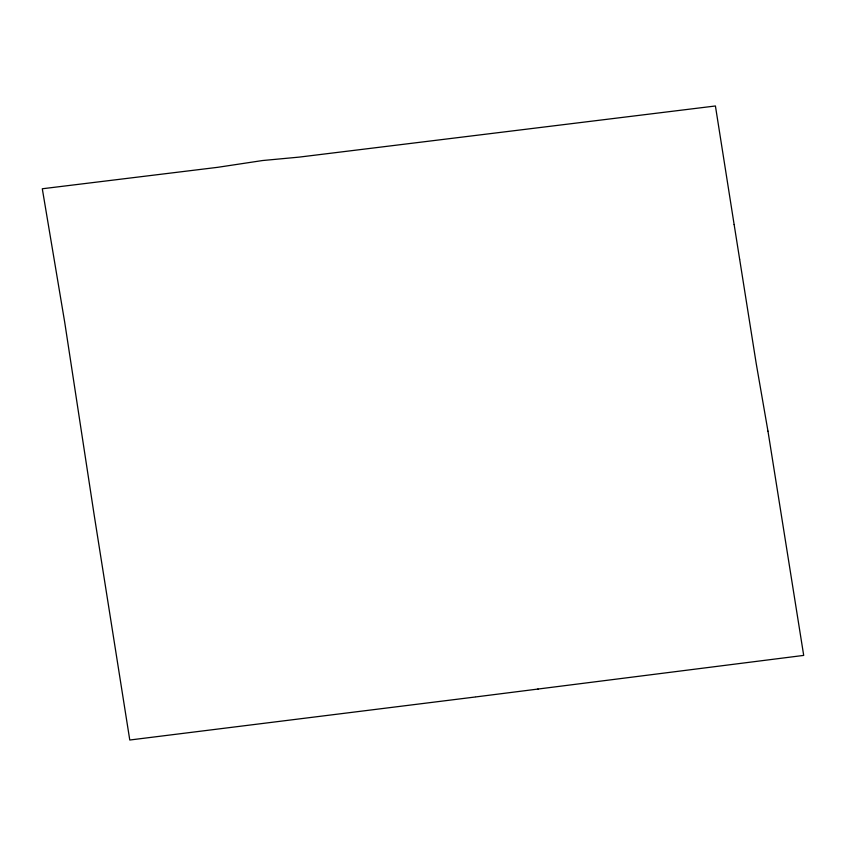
<?xml version="1.0" encoding="UTF-8"?>
<svg xmlns="http://www.w3.org/2000/svg" width="846" height="846" viewBox="0 0 846 846"><rect width="100%" height="100%" fill="white"/><g stroke="black" fill="none" stroke-linecap="round" stroke-linejoin="round"><path stroke-width="1.27" d="M476.118 696.882L803.7 655.407L767.967 431.153M475.463 696.967L129.776 740.017L94.223 515.32L64.708 322.241L42.3 188.764L217.708 167.318L262.524 160.539L299.177 157.113L715.42 105.983L734.127 224.507M537.517 689.236L538.162 689.162M767.957 431.1L756.197 363.442L739.658 259.288M734.138 224.56L739.647 259.236"/></g></svg>
